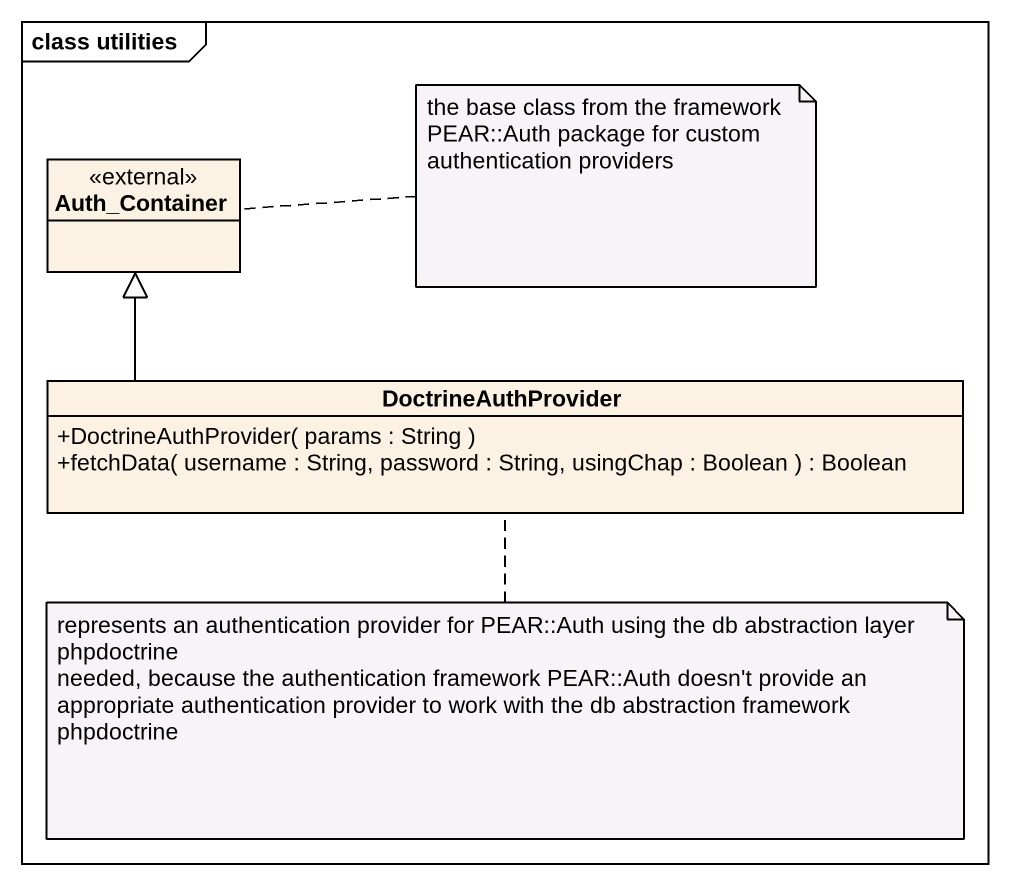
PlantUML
@startuml
mainframe class utilities
hide circle
hide empty members
skinparam classAttributeIconSize 0
class Auth_Container <<external>>
class DoctrineAuthProvider {
  +DoctrineAuthProvider( params : String )
  +fetchData( username : String, password : String, usingChap : Boolean ) : Boolean
}
DoctrineAuthProvider -up-|> Auth_Container
note right of Auth_Container : the base class from the framework PEAR::Auth package for custom authentication providers
note bottom of DoctrineAuthProvider
  represents an authentication provider for PEAR::Auth using the db abstraction layer phpdoctrine
  needed, because the authentication framework PEAR::Auth doesn't provide an appropriate authentication provider to work with the db abstraction framework phpdoctrine
end note
@enduml
